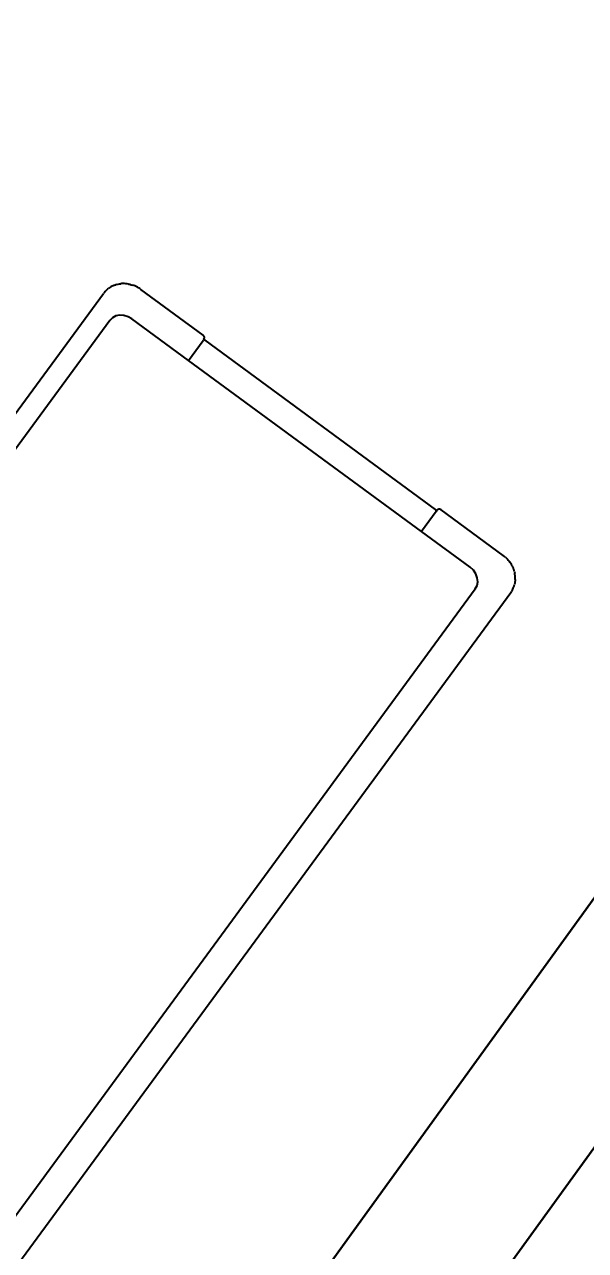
# Model space of a CAD drawing. Header units: metres. Extents: x 141303 to 146299, y 125960 to 127091.
# Drawn here: x 144906.677 to 144907.445, y 126078.254 to 126079.931 of the extents above; entities that cross this region are included whole.
import ezdxf

# ---------------------------------------------------------------- set-up
doc = ezdxf.new("R2010")
doc.units = ezdxf.units.M
doc.header["$MEASUREMENT"] = 0
for name, color, linetype in [('DIMENSION', 50, 'Continuous'), ('Edges', 7, 'Continuous'), ('FURNITURE', 6, 'Continuous')]:
    doc.layers.add(name, color=color, linetype=linetype)
doc.layers.add('NVMI_WALL', color=7, linetype='Continuous', lineweight=30)
doc.styles.get("Standard").update_dxf_attribs({"font": 'arial.ttf'})
doc.dimstyles.get("Standard").update_dxf_attribs({"dimtxt": 0.18, "dimasz": 0.18, "dimexe": 0.18, "dimexo": 0.0625, "dimgap": 0.09, "dimtad": 0, "dimtih": 1, "dimtoh": 1, "dimdec": 4, "dimzin": 0, "dimdsep": 46, "dimtxsty": 'Standard', "dimcen": 0.09, "dimadec": 0, "dimazin": 0, "dimtfac": 1, "dimtdec": 4, "dimtofl": 0, "dimtmove": 0, "dimatfit": 3, "dimfxl": 1, "dimtolj": 1, "dimtzin": 0, "dimarcsym": 0})

# ---------------------------------------------------------------- blocks, each defined once
blk = doc.blocks.new('X-ray Table pl')
at = {"layer": 'Edges'}
for p, q in [((1628.4, 677.6), (2644.9, 677.6)), ((2646.7, 677.5), (2644.9, 677.6)), ((2648.5, 677.4), (2646.7, 677.5)), ((2650.3, 677.2), (2648.5, 677.4)), ((2652, 676.8), (2650.3, 677.2)), ((2652, 676.8), (2653.7, 676.4)), ((2653.7, 676.4), (2655.5, 675.9)), ((2657.2, 675.3), (2655.5, 675.9)), ((2658.8, 674.6), (2657.2, 675.3)), ((2660.4, 673.8), (2658.8, 674.6)), ((2662, 672.9), (2660.4, 673.8)), ((2663.6, 671.9), (2662, 672.9)), ((2663.6, 671.9), (2665.1, 670.9)), ((2666.5, 669.8), (2665.1, 670.9)), ((2666.5, 669.8), (2667.9, 668.6)), ((2667.9, 668.6), (2669.3, 667.3)), ((2669.3, 667.3), (2670.6, 665.9)), ((2671.8, 664.5), (2670.6, 665.9)), ((2673, 663), (2671.8, 664.5)), ((2674, 661.5), (2673, 663)), ((2675.1, 659.9), (2674, 661.5)), ((2676, 658.3), (2675.1, 659.9)), ((2676.9, 656.6), (2676, 658.3)), ((2676.9, 656.6), (2677.7, 654.8)), ((2677.7, 654.8), (2678.4, 653)), ((2678.4, 653), (2679.1, 651.2)), ((2679.6, 649.4), (2679.1, 651.2)), ((2618.9, 647.5), (1621.4, 647.5)), ((2624.2, 646.7), (2618.9, 647.5)), ((2629.1, 644.3), (2624.2, 646.7)), ((2633.4, 640.4), (2629.1, 644.3)), ((2636.6, 635.4), (2633.4, 640.4)), ((2638.7, 629.5), (2636.6, 635.4)), ((2680.1, 647.5), (2679.6, 649.4)), ((2680.5, 645.6), (2680.1, 647.5)), ((2680.8, 643.6), (2680.5, 645.6)), ((2681, 641.7), (2680.8, 643.6)), ((2681.1, 639.8), (2681, 641.7)), ((2681.1, 639.8), (2681.2, 637.8)), ((2681.2, 526.9), (2681.2, 637.8)), ((2639.4, 623.2), (2638.7, 629.5)), ((2639.4, 522.4), (2639.4, 623.2)), ((2639.4, 522.4), (2675, 522.4)), ((2639.4, 107.7), (2639.4, 522.4)), ((2675.6, 522.4), (2675, 522.4)), ((2677.1, 522.4), (2675, 522.4)), ((2676.1, 522.1), (2675.6, 522.4)), ((2676.5, 521.8), (2676.1, 522.1)), ((2676.8, 521.3), (2676.5, 521.8)), ((2677, 520.8), (2676.8, 521.3)), ((2677.1, 520.2), (2677, 520.8)), ((2677.1, 522.4), (2678.1, 522.6)), ((2677.1, 110), (2677.1, 520.2)), ((2678.1, 522.6), (2679.1, 523.1)), ((2679.1, 523.1), (2680, 523.8)), ((2680, 523.8), (2680.6, 524.7)), ((2680.6, 524.7), (2681, 525.8)), ((2681, 525.8), (2681.2, 526.9)), ((2675, 107.7), (2639.4, 107.7)), ((2639.4, 20.8), (2639.4, 107.7)), ((2675.6, 107.8), (2675, 107.7)), ((2677.1, 107.7), (2675, 107.7)), ((2676.1, 108), (2675.6, 107.8)), ((2676.1, 108), (2676.5, 108.4)), ((2676.5, 108.4), (2676.8, 108.8)), ((2676.8, 108.8), (2677, 109.4)), ((2677.1, 110), (2677, 109.4)), ((2678.1, 107.6), (2677.1, 107.7)), ((2679.1, 107.1), (2678.1, 107.6)), ((2680, 106.4), (2679.1, 107.1)), ((2680.6, 105.5), (2680, 106.4)), ((2681, 104.4), (2680.6, 105.5)), ((2681.2, 103.2), (2681, 104.4)), ((2681.2, -7.6), (2681.2, 103.2)), ((2638.7, 14.5), (2639.4, 20.8)), ((2629.1, -0.3), (2633.4, 3.6)), ((2633.4, 3.6), (2636.6, 8.6)), ((2636.6, 8.6), (2638.7, 14.5)), ((735.3, -3.5), (2618.9, -3.5)), ((2618.9, -3.5), (2624.2, -2.7)), ((2624.2, -2.7), (2629.1, -0.3)), ((2680.1, -17.3), (2679.6, -19.2)), ((2680.5, -15.4), (2680.1, -17.3)), ((2680.8, -13.5), (2680.5, -15.4)), ((2681, -11.5), (2680.8, -13.5)), ((2681, -11.5), (2681.1, -9.6)), ((2681.1, -9.6), (2681.2, -7.6)), ((2671.8, -34.4), (2670.6, -35.8)), ((2671.8, -34.4), (2673, -32.9)), ((2673, -32.9), (2674, -31.3)), ((2675.1, -29.7), (2674, -31.3)), ((2676, -28.1), (2675.1, -29.7)), ((2676.9, -26.4), (2676, -28.1)), ((2676.9, -26.4), (2677.7, -24.6)), ((2677.7, -24.6), (2678.4, -22.9)), ((2678.4, -22.9), (2679.1, -21)), ((2679.6, -19.2), (2679.1, -21)), ((717.4, -47.4), (2644.9, -47.4)), ((2644.9, -47.4), (2646.7, -47.4)), ((2648.5, -47.2), (2646.7, -47.4)), ((2650.3, -47), (2648.5, -47.2)), ((2650.3, -47), (2652, -46.7)), ((2652, -46.7), (2653.7, -46.2)), ((2653.7, -46.2), (2655.5, -45.7)), ((2655.5, -45.7), (2657.2, -45.1)), ((2658.8, -44.4), (2657.2, -45.1)), ((2660.4, -43.6), (2658.8, -44.4)), ((2662, -42.7), (2660.4, -43.6)), ((2663.6, -41.8), (2662, -42.7)), ((2663.6, -41.8), (2665.1, -40.7)), ((2665.1, -40.7), (2666.5, -39.6)), ((2666.5, -39.6), (2667.9, -38.4)), ((2667.9, -38.4), (2669.3, -37.1)), ((2669.3, -37.1), (2670.6, -35.8))]:
    blk.add_line(p, q, dxfattribs=at)
blk = doc.blocks.new('*D95')
at = {"layer": 'Defpoints', "color": 0, "transparency": 16777216}
for p in [(144918.8479, 126093.7243), (144920.8162, 126092.3056), (144901.8894, 126070.1962)]:
    blk.add_point(p, dxfattribs=at)
at = {"layer": 'DIMENSION', "color": 0, "lineweight": -2, "transparency": 16777216}
for p, q in [((144918.8986, 126093.6878), (144920.9622, 126092.2004)), ((144920.7109, 126092.1596), (144912.468, 126080.7235)), ((144903.9629, 126068.9236), (144912.2058, 126080.3597)), ((144901.9401, 126070.1597), (144904.0037, 126068.6723))]:
    blk.add_line(p, q, dxfattribs=at)
at = {"layer": 'DIMENSION', "color": 0, "transparency": 16777216}
for points in [[(144920.6866, 126092.1772), (144920.7352, 126092.1421), (144920.8162, 126092.3056)], [(144903.9386, 126068.9411), (144903.9873, 126068.906), (144903.8577, 126068.7776)]]:
    blk.add_solid(points, dxfattribs=at)
at = {"layer": 'DIMENSION', "color": 0, "transparency": 16777216, "insert": (144912.3369, 126080.5416), "char_height": 0.18, "attachment_point": 5}
blk.add_mtext('\\A1;29.0028', dxfattribs=at)

msp = doc.modelspace()

# ---------------------------------------------------------------- linework, layer by layer
at = {"layer": 'NVMI_WALL'}
for p, q in [((144904.49715, 126074.6435), (144910.94549, 126083.56205)), ((144904.65922, 126074.52631), (144911.10773, 126083.44511))]:
    msp.add_line(p, q, dxfattribs=at)

# ---------------------------------------------------------------- block references
at = {"layer": 'FURNITURE', "xscale": 0.000953198610244418, "yscale": 0.000953198610244418, "zscale": 0.000953198610244418, "rotation": 53.71713307338759}
msp.add_blockref('X-ray Table pl', (144905.81386, 126077.14864), dxfattribs=at)

# ---------------------------------------------------------------- dimensions: what is measured, and where the dimension line sits
at = {"layer": 'DIMENSION'}
dim = msp.add_aligned_dim(p1=(144901.88941, 126070.19623), p2=(144918.8479, 126093.72431), distance=-2.42625, dimstyle='Standard', dxfattribs=at)
dim.commit()
dim.dimension.update_dxf_attribs({"geometry": '*D95', "text_midpoint": (144912.33692, 126080.5416)})

doc.saveas('drawing.dxf')
